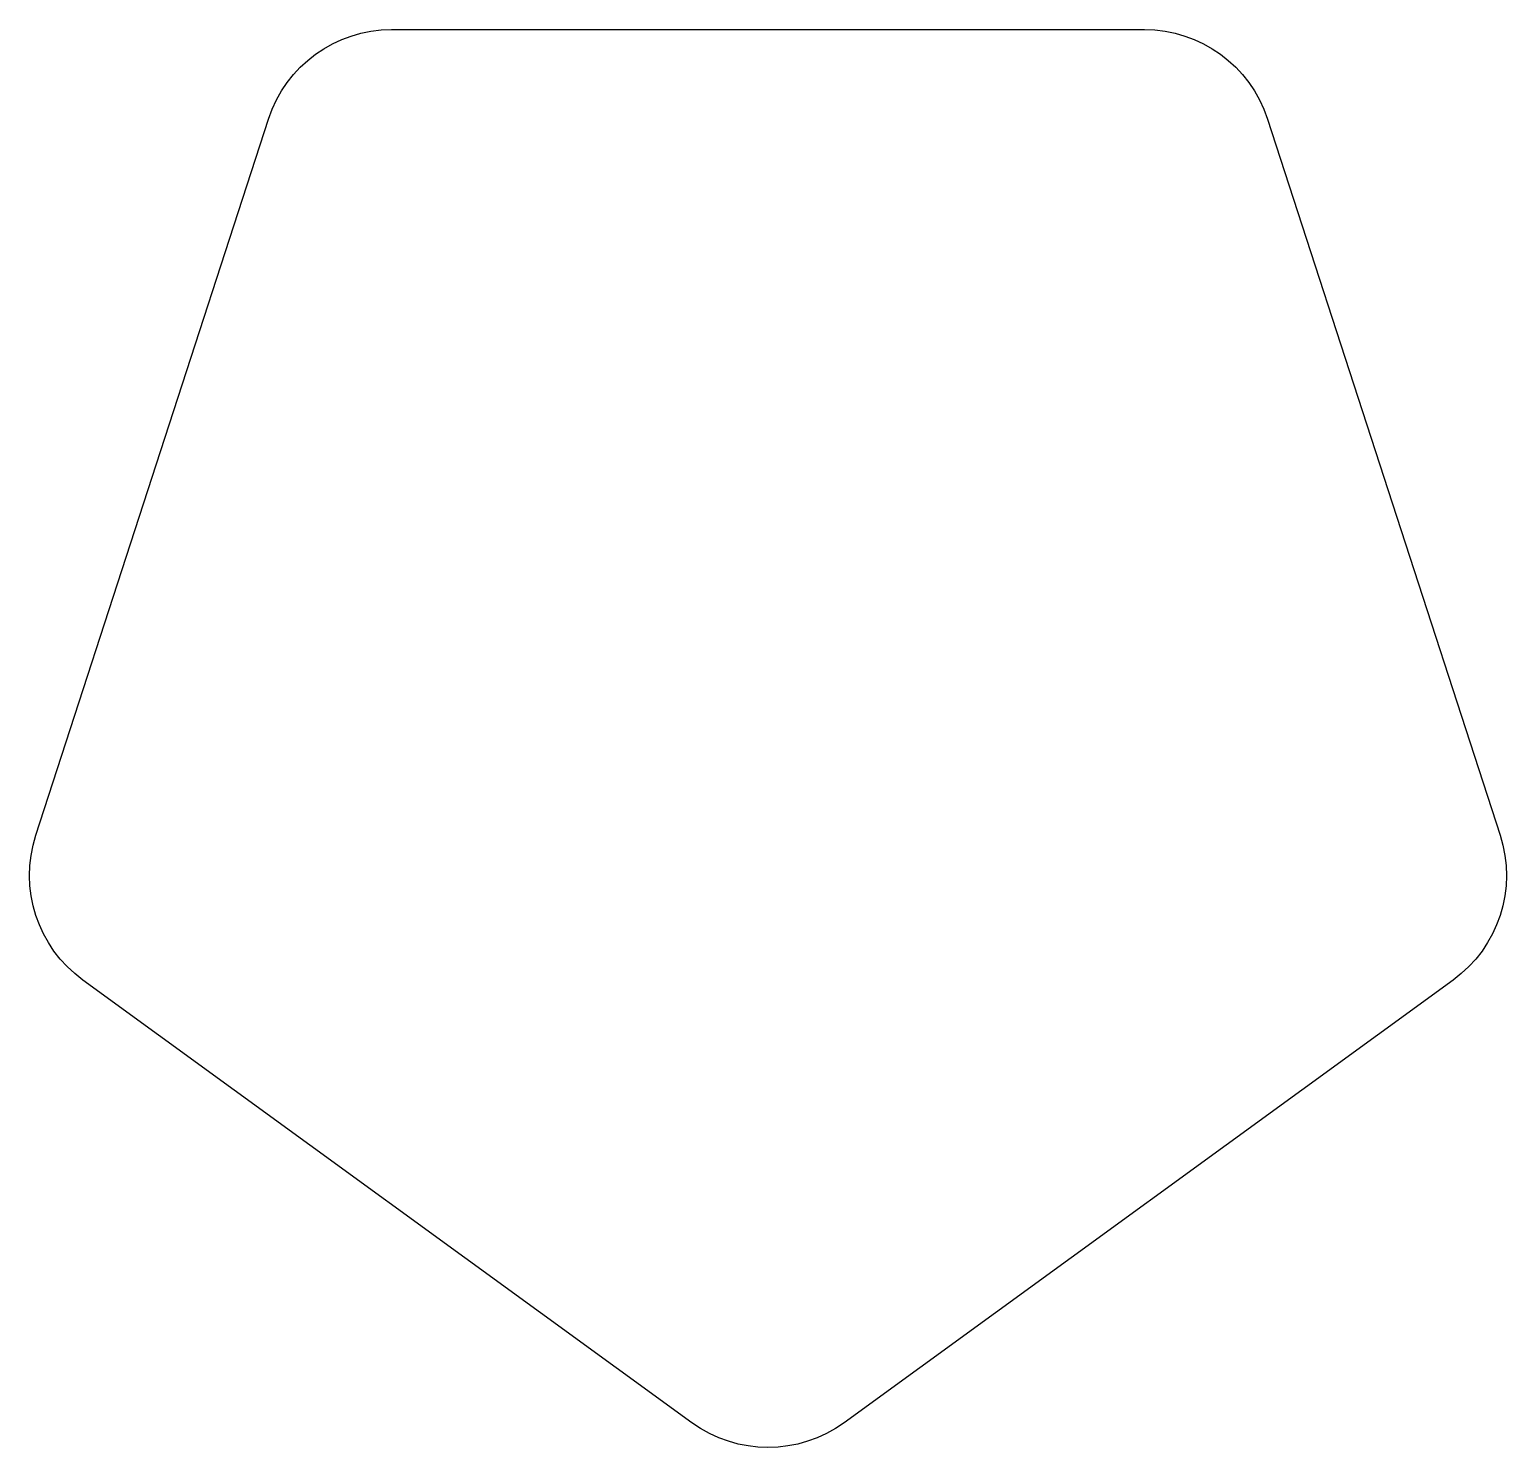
# Model space of a CAD drawing. Header units: millimetres. Extents: x -1.4 to 21.4, y -1.9 to 20.
import ezdxf

# ---------------------------------------------------------------- set-up
doc = ezdxf.new("R2010")
doc.units = ezdxf.units.MM
doc.layers.get('0').update_dxf_attribs({"linetype": 'CONTINUOUS'})

msp = doc.modelspace()

# ---------------------------------------------------------------- linework, layer by layer
msp.add_lwpolyline([(-1.307, 7.562), (2.286, 18.618, -0.32492), (4.188, 20), (15.812, 20, -0.32492), (17.714, 18.618), (21.307, 7.562, -0.32492), (20.58, 5.326), (11.176, -1.507, -0.32492), (8.824, -1.507), (-0.58, 5.326, -0.32492)], format="xyb", close=True)

doc.saveas('drawing.dxf')
